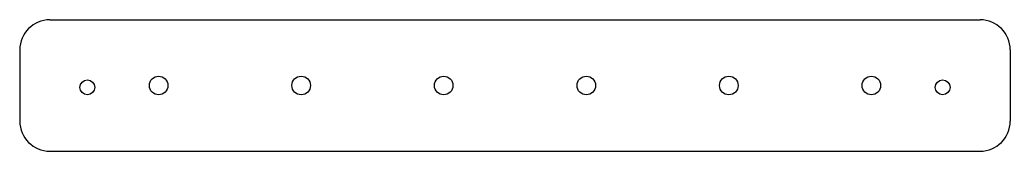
# Model space of a CAD drawing. Header units: millimetres. Extents: x -30 to 234, y 199 to 234.
import ezdxf

# ---------------------------------------------------------------- set-up
doc = ezdxf.new("R2010")
doc.units = ezdxf.units.MM

msp = doc.modelspace()

# ---------------------------------------------------------------- linework, layer by layer
at = {"color": 7, "linetype": 'Continuous', "lineweight": 25}
for p, q in [((-22, 234), (226, 234)), ((-30, 226), (-30, 207)), ((234, 226), (234, 207)), ((-22, 199), (226, 199))]:
    msp.add_line(p, q, dxfattribs=at)
for centre, radius in [((-12, 216), 1.97), ((7, 216.5), 2.47), ((45, 216.5), 2.47), ((83, 216.5), 2.47), ((121, 216.5), 2.47), ((159, 216.5), 2.47), ((197, 216.5), 2.47), ((216, 216), 1.97)]:
    msp.add_circle(centre, radius, dxfattribs=at)
for centre, start, end in [((-22, 226), 90, 180), ((226, 226), 0, 90), ((-22, 207), 180, 270), ((226, 207), 270, 0)]:
    msp.add_arc(centre, 8, start, end, dxfattribs=at)

doc.saveas('drawing.dxf')
